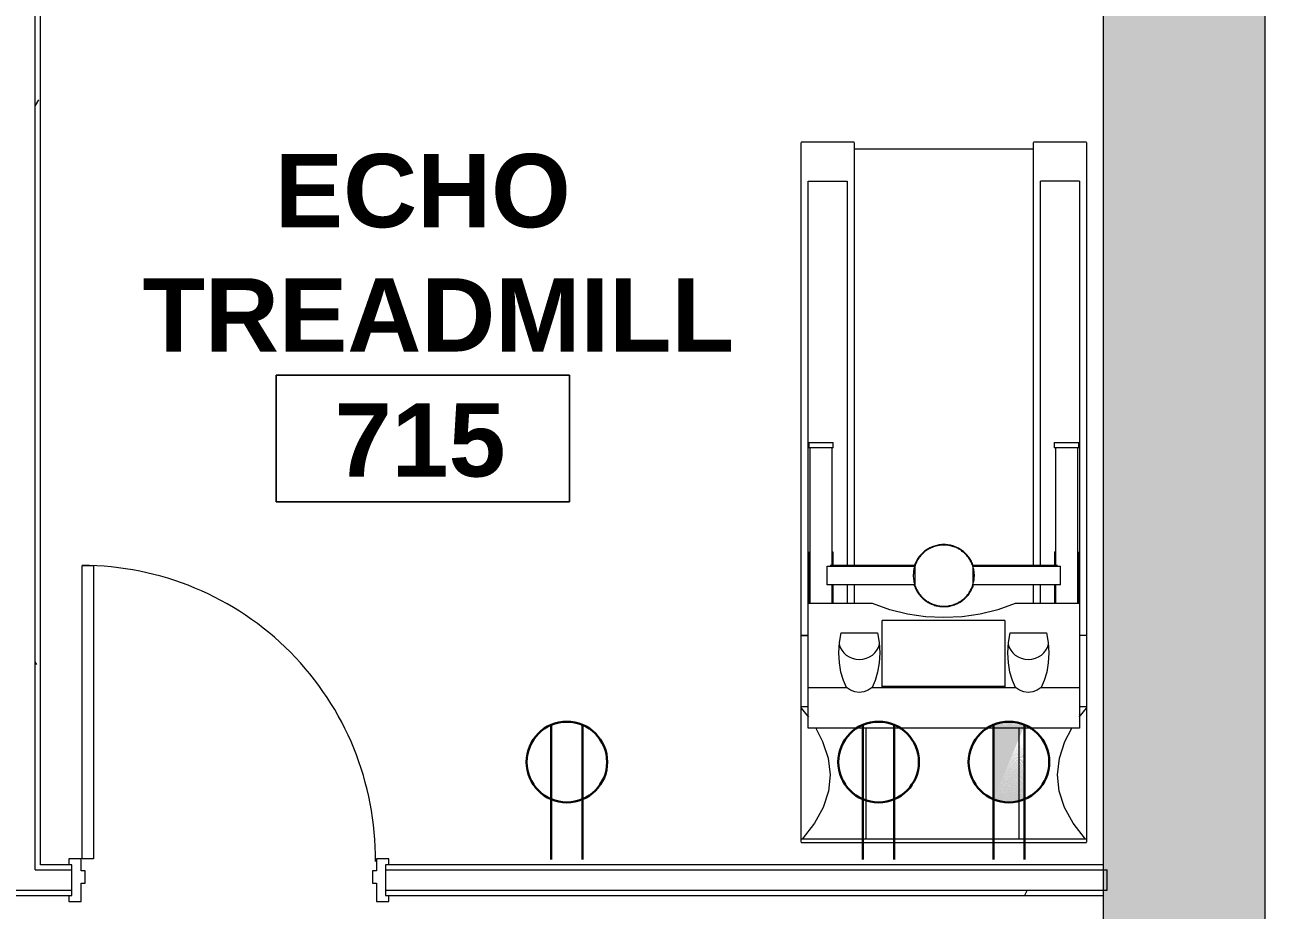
# Model space of a CAD drawing. Header units: inches. Extents: x 1076 to 2563, y 349 to 2134.
# Drawn here: x 2084.9 to 2237.1, y 1464.2 to 1572.9 of the extents above; entities that cross this region are included whole.
import ezdxf

# ---------------------------------------------------------------- set-up
doc = ezdxf.new("R2010")
doc.units = ezdxf.units.IN
doc.header["$MEASUREMENT"] = 0
for name, color, linetype, lineweight in [('A-ANNO-NOTE', 131, 'Continuous', 30), ('A-AREA-IDEN', 2, 'Continuous', 9), ('A-DOOR', 31, 'Continuous', 13), ('A-WALL', 113, 'Continuous', 13), ('A-WALL-PATT', 111, 'Continuous', 13), ('I-WALL', 2, 'Continuous', 13), ('Q-SPCQ', 91, 'Continuous', 9)]:
    doc.layers.add(name, color=color, linetype=linetype, lineweight=lineweight)
doc.styles.add('Swis721 Lt BT_B', font='', dxfattribs={"height": 9})
doc.styles.get('Swis721 Lt BT_B').set_extended_font_data('Swis721 Lt BT', bold=True)
pattern_1 = [(0, (0, 0), (30.72, 7.68), [1.267, -21.773, 1.267, -21.773, -122.88]), (0, (0, 0), (30.72, 7.68), [-46.08, 1.267, -44.813, 1.267, -21.773, -53.76]), (0, (0, 0), (30.72, 7.68), [-115.2, 1.267, -14.093, 1.267, -37.133]), (120, (11.52, 3.84), (-22.011075, 22.7643), [1.267, -21.773, 1.267, -21.773, -122.88]), (120, (11.52, 3.84), (-22.011075, 22.7643), [-46.08, 1.267, -44.813, 1.267, -21.773, -53.76]), (120, (11.52, 3.84), (-22.011075, 22.7643), [-115.2, 1.267, -14.093, 1.267, -37.133]), (240, (15.36, 19.2), (-8.708925, -30.4443), [1.267, -21.773, 1.267, -21.773, -122.88]), (240, (15.36, 19.2), (-8.708925, -30.4443), [-46.08, 1.267, -44.813, 1.267, -21.773, -53.76]), (240, (15.36, 19.2), (-8.708925, -30.4443), [-115.2, 1.267, -14.093, 1.267, -37.133])]

# ---------------------------------------------------------------- blocks, each defined once
blk = doc.blocks.new('Door - Single - Solid Door-7669387-Level XX  POWER _ SIGNAL')
at = {"layer": 'A-DOOR'}
for p, q in [((-14.01, 38.71), (-12.63, 38.71)), ((-14.01, 2.71), (-14.01, 38.71)), ((-12.63, 38.71), (-12.63, 2.71)), ((-12.63, 2.71), (-14.01, 2.71))]:
    blk.add_line(p, q, dxfattribs=at)
at = {"layer": 'A-DOOR', "lineweight": 9}
for p, q in [((-15.63, 2.71), (-15.63, 1.96)), ((-14.13, 2.71), (-15.63, 2.71)), ((-14.13, 1.21), (-14.13, 2.71)), ((23.62, 2.71), (22.12, 2.71)), ((22.12, 2.71), (22.12, 1.21)), ((23.62, 1.96), (23.62, 2.71)), ((-13.63, 1.21), (-14.13, 1.21)), ((-13.63, -0.29), (-13.63, 1.21)), ((22.12, 1.21), (21.62, 1.21)), ((21.62, 1.21), (21.62, -0.29)), ((-14.13, -2.54), (-14.13, -0.29)), ((-14.13, -0.29), (-13.63, -0.29)), ((21.62, -0.29), (22.12, -0.29)), ((22.12, -0.29), (22.12, -2.54)), ((-15.63, -1.79), (-15.63, -2.54)), ((-15.63, -2.54), (-14.13, -2.54)), ((22.12, -2.54), (23.62, -2.54)), ((23.62, -2.54), (23.62, -1.79))]:
    blk.add_line(p, q, dxfattribs=at)
blk.add_arc((-14.01, 2.71), 36, 359.5, 90, dxfattribs=at)
blk = doc.blocks.new('Treadmill_4768 - Treadmill_4768-V46-Level XX  POWER _ SIGNAL')
at = {"layer": 'Q-SPCQ'}
for p, q in [((-28.5, -0.07), (-35, -0.07)), ((-35, -1.07), (-35, -0.08)), ((-35, -60.58), (-35, -1.07)), ((-28.5, -0.08), (-28.5, -1.07)), ((-6.5, -0.9), (-28.5, -0.9)), ((-28.5, -1.07), (-28.5, -51.95)), ((0, -0.07), (-6.5, -0.07)), ((-6.5, -1.07), (-6.5, -0.08)), ((-6.5, -51.95), (-6.5, -1.07)), ((0, -0.08), (0, -1.07)), ((0, -1.07), (0, -60.58)), ((-34.15, -56.67), (-34.15, -4.83)), ((-34.15, -4.83), (-29.35, -4.83)), ((-29.35, -4.83), (-29.35, -51.95)), ((-5.65, -51.95), (-5.65, -4.83)), ((-0.85, -4.83), (-5.65, -4.83)), ((-0.85, -4.83), (-0.85, -56.67)), ((-34.06, -36.9), (-34.06, -37.58)), ((-34.06, -36.9), (-31.06, -36.9)), ((-31.06, -37.58), (-34.06, -37.58)), ((-33.93, -37.58), (-33.93, -56.67)), ((-31.2, -52.08), (-31.2, -37.58)), ((-31.06, -37.58), (-31.06, -36.9)), ((-3.94, -36.9), (-3.94, -37.58)), ((-3.94, -36.9), (-0.94, -36.9)), ((-0.94, -37.58), (-3.94, -37.58)), ((-3.8, -37.58), (-3.8, -52.08)), ((-1.07, -56.67), (-1.07, -37.58)), ((-0.94, -37.58), (-0.94, -36.9)), ((-34, -56.67), (-34, -50.33)), ((-34, -50.33), (-33.93, -50.33)), ((-31.2, -50.33), (-31.12, -50.33)), ((-31.12, -50.33), (-31.12, -51.95)), ((-3.88, -51.95), (-3.88, -50.33)), ((-3.8, -50.33), (-3.88, -50.33)), ((-1, -50.33), (-1.07, -50.33)), ((-1, -50.33), (-1, -56.67)), ((-31.82, -52.08), (-21.07, -52.08)), ((-31.82, -54.39), (-31.82, -52.08)), ((-31.46, -51.95), (-21.18, -51.95)), ((-21.18, -51.95), (-21.06, -51.95)), ((-21.18, -52.08), (-21.18, -51.95)), ((-21.07, -52.08), (-21.07, -54.39)), ((-13.94, -51.95), (-13.82, -51.95)), ((-13.93, -52.08), (-3.18, -52.08)), ((-13.93, -52.08), (-13.93, -54.39)), ((-13.82, -51.95), (-3.54, -51.95)), ((-13.82, -52.08), (-13.82, -51.95)), ((-3.18, -54.39), (-3.18, -52.08)), ((-21.07, -54.39), (-31.82, -54.39)), ((-31.2, -56.67), (-31.2, -54.39)), ((-31.12, -54.39), (-31.12, -56.67)), ((-29.35, -54.39), (-29.35, -56.67)), ((-28.5, -54.39), (-28.5, -56.67)), ((-3.18, -54.39), (-13.93, -54.39)), ((-6.5, -56.67), (-6.5, -54.39)), ((-5.65, -56.67), (-5.65, -54.39)), ((-3.88, -56.67), (-3.88, -54.39)), ((-3.8, -54.39), (-3.8, -56.67)), ((-34.15, -66.97), (-34.15, -56.67)), ((-26.25, -56.67), (-34.15, -56.67)), ((-0.85, -56.67), (-8.75, -56.67)), ((-0.85, -56.67), (-0.85, -66.97)), ((-25.05, -66.84), (-25.05, -58.76)), ((-10, -58.76), (-25.05, -58.76)), ((-10, -58.76), (-10, -66.84)), ((-35, -60.58), (-34.15, -60.58)), ((-35, -69.36), (-35, -60.58)), ((-34.15, -60.58), (-35, -60.58)), ((-30.1, -60.26), (-25.65, -60.26)), ((-9.35, -60.26), (-4.9, -60.26)), ((0, -60.58), (-0.85, -60.58)), ((0, -60.58), (-0.85, -60.58)), ((0, -60.58), (0, -69.36)), ((-34.15, -71.97), (-34.15, -66.97)), ((-34.15, -66.97), (-29.44, -66.97)), ((-26.3, -66.97), (-8.7, -66.97)), ((-25.05, -66.97), (-25.05, -66.84)), ((-10, -66.84), (-25.05, -66.84)), ((-25.05, -66.97), (-10, -66.97)), ((-10, -66.84), (-10, -66.97)), ((-5.56, -66.97), (-0.85, -66.97)), ((-0.85, -66.97), (-0.85, -71.97)), ((-35, -69.5), (-35, -69.36)), ((-34.15, -69.36), (-35, -69.36)), ((-35, -85.58), (-35, -69.5)), ((-35, -69.5), (-34.1, -70.63)), ((-0.9, -70.63), (0, -69.5)), ((0, -69.36), (-0.85, -69.36)), ((0, -69.36), (0, -69.5)), ((0, -69.5), (0, -85.58)), ((-0.85, -71.97), (-34.15, -71.97)), ((-27.03, -85.58), (-27.03, -71.97)), ((-8.28, -71.97), (-8.28, -85.58)), ((-35, -85.96), (-35, -85.58)), ((-34.89, -85.58), (-35, -85.58)), ((-35, -86), (0, -86)), ((-27.03, -85.58), (-34.89, -85.58)), ((-8.28, -85.58), (-27.03, -85.58)), ((-0.11, -85.58), (-8.28, -85.58)), ((0, -85.58), (-0.11, -85.58)), ((0, -85.58), (0, -85.96))]:
    blk.add_line(p, q, dxfattribs=at)
at = {"layer": 'Q-SPCQ', "flags": 128}
for points in [[(-13.75, -53.25), (-13.75, -53.1), (-13.76, -52.95), (-13.78, -52.8), (-13.8, -52.65), (-13.82, -52.5), (-13.86, -52.36), (-13.9, -52.21), (-13.94, -52.07), (-13.99, -51.93), (-14.05, -51.79), (-14.11, -51.65), (-14.17, -51.52), (-14.25, -51.39), (-14.32, -51.26), (-14.4, -51.13), (-14.49, -51.01), (-14.58, -50.89), (-14.68, -50.78), (-14.78, -50.67), (-14.89, -50.56), (-15, -50.46), (-15.11, -50.36), (-15.23, -50.27), (-15.35, -50.18), (-15.47, -50.09), (-15.6, -50.02), (-15.73, -49.94), (-15.87, -49.87), (-16, -49.81), (-16.14, -49.75), (-16.28, -49.7), (-16.42, -49.66), (-16.57, -49.62), (-16.72, -49.58), (-16.86, -49.55), (-17.01, -49.53), (-17.16, -49.52), (-17.31, -49.5), (-17.46, -49.5), (-17.61, -49.5), (-17.76, -49.51), (-17.91, -49.52), (-18.06, -49.54), (-18.21, -49.57), (-18.35, -49.6), (-18.5, -49.64), (-18.64, -49.68), (-18.78, -49.73), (-18.92, -49.78), (-19.06, -49.84), (-19.2, -49.91), (-19.33, -49.98), (-19.46, -50.05), (-19.58, -50.13), (-19.71, -50.22), (-19.83, -50.31), (-19.94, -50.4), (-20.05, -50.5), (-20.16, -50.61), (-20.27, -50.72), (-20.36, -50.83), (-20.46, -50.95), (-20.55, -51.07), (-20.63, -51.19), (-20.71, -51.32), (-20.79, -51.45), (-20.86, -51.58), (-20.92, -51.72), (-20.98, -51.85), (-21.03, -51.99), (-21.08, -52.14), (-21.12, -52.28), (-21.16, -52.43), (-21.19, -52.57), (-21.21, -52.72), (-21.23, -52.87), (-21.24, -53.02), (-21.25, -53.17), (-21.25, -53.25)], [(-13.88, -52.05), (-13.94, -51.91), (-13.99, -51.77), (-14.05, -51.63), (-14.12, -51.49), (-14.19, -51.36), (-14.27, -51.23), (-14.36, -51.1), (-14.44, -50.98), (-14.54, -50.85), (-14.64, -50.74), (-14.74, -50.63), (-14.85, -50.52), (-14.96, -50.41), (-15.07, -50.31), (-15.19, -50.22), (-15.32, -50.13), (-15.44, -50.04), (-15.57, -49.97), (-15.7, -49.89), (-15.84, -49.82), (-15.98, -49.76), (-16.12, -49.7), (-16.26, -49.65), (-16.41, -49.6), (-16.55, -49.56), (-16.7, -49.53), (-16.85, -49.5), (-17, -49.47), (-17.15, -49.46), (-17.31, -49.45), (-17.46, -49.44), (-17.61, -49.44), (-17.76, -49.45), (-17.92, -49.46), (-18.07, -49.48), (-18.22, -49.51), (-18.37, -49.54), (-18.51, -49.58), (-18.66, -49.62), (-18.8, -49.67), (-18.95, -49.73), (-19.09, -49.79), (-19.22, -49.85), (-19.36, -49.92), (-19.49, -50), (-19.62, -50.08), (-19.74, -50.17), (-19.86, -50.26), (-19.98, -50.36), (-20.09, -50.46), (-20.2, -50.57), (-20.31, -50.68), (-20.41, -50.79), (-20.51, -50.91), (-20.6, -51.03), (-20.68, -51.16), (-20.76, -51.29), (-20.84, -51.42), (-20.91, -51.55), (-20.98, -51.69), (-21.04, -51.83), (-21.09, -51.97), (-21.12, -52.08)], [(-21.25, -53.25), (-21.25, -53.4), (-21.24, -53.55), (-21.22, -53.7), (-21.2, -53.85), (-21.18, -54), (-21.14, -54.14), (-21.1, -54.29), (-21.06, -54.43), (-21.01, -54.57), (-20.95, -54.71), (-20.89, -54.85), (-20.83, -54.98), (-20.75, -55.11), (-20.68, -55.24), (-20.6, -55.37), (-20.51, -55.49), (-20.42, -55.61), (-20.32, -55.72), (-20.22, -55.83), (-20.11, -55.94), (-20, -56.04), (-19.89, -56.14), (-19.77, -56.23), (-19.65, -56.32), (-19.53, -56.41), (-19.4, -56.48), (-19.27, -56.56), (-19.13, -56.63), (-19, -56.69), (-18.86, -56.75), (-18.72, -56.8), (-18.58, -56.84), (-18.43, -56.88), (-18.28, -56.92), (-18.14, -56.95), (-17.99, -56.97), (-17.84, -56.98), (-17.69, -57), (-17.54, -57), (-17.39, -57), (-17.24, -56.99), (-17.09, -56.98), (-16.94, -56.96), (-16.79, -56.93), (-16.65, -56.9), (-16.5, -56.86), (-16.36, -56.82), (-16.22, -56.77), (-16.08, -56.72), (-15.94, -56.66), (-15.8, -56.59), (-15.67, -56.52), (-15.54, -56.45), (-15.42, -56.37), (-15.29, -56.28), (-15.17, -56.19), (-15.06, -56.1), (-14.95, -56), (-14.84, -55.89), (-14.73, -55.78), (-14.64, -55.67), (-14.54, -55.55), (-14.45, -55.43), (-14.37, -55.31), (-14.29, -55.18), (-14.21, -55.05), (-14.14, -54.92), (-14.08, -54.78), (-14.02, -54.65), (-13.97, -54.51), (-13.92, -54.36), (-13.88, -54.22), (-13.84, -54.07), (-13.81, -53.93), (-13.79, -53.78), (-13.77, -53.63), (-13.76, -53.48), (-13.75, -53.33), (-13.75, -53.25)], [(-21.13, -54.39), (-21.12, -54.45), (-21.06, -54.59), (-21.01, -54.73), (-20.95, -54.87), (-20.88, -55.01), (-20.81, -55.14), (-20.73, -55.27), (-20.64, -55.4), (-20.56, -55.52), (-20.46, -55.65), (-20.36, -55.76), (-20.26, -55.87), (-20.15, -55.98), (-20.04, -56.09), (-19.93, -56.19), (-19.81, -56.28), (-19.68, -56.37), (-19.56, -56.46), (-19.43, -56.53), (-19.3, -56.61), (-19.16, -56.68), (-19.02, -56.74), (-18.88, -56.8), (-18.74, -56.85), (-18.59, -56.9), (-18.45, -56.94), (-18.3, -56.97), (-18.15, -57), (-18, -57.03), (-17.85, -57.04), (-17.69, -57.05), (-17.54, -57.06), (-17.39, -57.06), (-17.24, -57.05), (-17.08, -57.04), (-16.93, -57.02), (-16.78, -56.99), (-16.63, -56.96), (-16.49, -56.92), (-16.34, -56.88), (-16.2, -56.83), (-16.05, -56.77), (-15.91, -56.71), (-15.78, -56.65), (-15.64, -56.58), (-15.51, -56.5), (-15.38, -56.42), (-15.26, -56.33), (-15.14, -56.24), (-15.02, -56.14), (-14.91, -56.04), (-14.8, -55.93), (-14.69, -55.82), (-14.59, -55.71), (-14.49, -55.59), (-14.4, -55.47), (-14.32, -55.34), (-14.24, -55.21), (-14.16, -55.08), (-14.09, -54.95), (-14.02, -54.81), (-13.96, -54.67), (-13.91, -54.53), (-13.87, -54.39)], [(-17.5, -58.37), (-19.74, -58.29), (-21.96, -57.97), (-24.14, -57.43), (-26.25, -56.67)], [(-8.75, -56.67), (-10.86, -57.43), (-13.04, -57.97), (-15.26, -58.29), (-17.5, -58.37)], [(-30.37, -62.74), (-30.3, -61.46), (-30.1, -60.26)], [(-25.65, -60.26), (-25.44, -61.46), (-25.37, -62.74)], [(-9.63, -62.74), (-9.56, -61.46), (-9.35, -60.26)], [(-4.9, -60.26), (-4.7, -61.46), (-4.63, -62.74)], [(-29.44, -66.97), (-29.83, -66.11), (-30.13, -65.08), (-30.31, -63.94), (-30.37, -62.74)], [(-25.37, -62.74), (-25.43, -63.94), (-25.62, -65.08), (-25.91, -66.11), (-26.3, -66.97)], [(-8.7, -66.97), (-9.09, -66.11), (-9.38, -65.08), (-9.57, -63.94), (-9.63, -62.74)], [(-4.63, -62.74), (-4.69, -63.94), (-4.87, -65.08), (-5.17, -66.11), (-5.56, -66.97)], [(-26.3, -66.97), (-26.78, -67.3), (-27.31, -67.51), (-27.87, -67.58), (-28.43, -67.51), (-28.96, -67.3), (-29.44, -66.97)], [(-5.56, -66.97), (-6.04, -67.3), (-6.57, -67.51), (-7.13, -67.58), (-7.69, -67.51), (-8.22, -67.3), (-8.7, -66.97)], [(-33.2, -71.97), (-32.37, -73.59), (-31.7, -75.64), (-31.46, -77.68), (-31.67, -79.7), (-32.31, -81.69), (-33.39, -83.65), (-34.89, -85.58)], [(-0.11, -85.58), (-1.61, -83.65), (-2.69, -81.69), (-3.33, -79.7), (-3.54, -77.68), (-3.3, -75.64), (-2.63, -73.59), (-1.8, -71.97)]]:
    blk.add_lwpolyline(points, dxfattribs=at)
at = {"layer": 'Q-SPCQ'}
for start, end in [(116.2265, 121.6794), (98.2567, 101.7829), (78.2375, 81.2317), (58.1601, 62.3293), (137.9794, 140), (39.1904, 40), (157.0645, 162.4878), (19.1808, 22.3025), (199.1808, 202.3025), (337.0645, 342.6405), (219.1904, 220), (317.9794, 320), (238.1601, 242.3293), (258.2375, 261.2317), (278.2567, 281.7829), (296.2265, 301.6794)]:
    blk.add_arc((-17.5, -53.25), 3.75, start, end, dxfattribs=at)
for centre in [(-27.87, -61.28), (-7.13, -61.28)]:
    blk.add_ellipse(centre, major_axis=(2.5, 0), ratio=0.898794, start_param=3.319967, end_param=6.10481, dxfattribs=at)
blk = doc.blocks.new('Room Tag - Room Name and Number-3379422-Level XX  POWER _ SIGNAL')
at = {"layer": 'A-AREA-IDEN'}
for p, q in [((-0.1881, -0.1636), (-0.1881, -0.0018)), ((-0.1881, -0.0018), (0.1869, -0.0018)), ((0.1869, -0.0018), (-0.1881, -0.0018)), ((-0.1881, -0.0018), (-0.1881, -0.1636)), ((0.1869, -0.0018), (0.1869, -0.1636)), ((0.1869, -0.1636), (0.1869, -0.0018)), ((0.1869, -0.1636), (-0.1881, -0.1636)), ((-0.1881, -0.1636), (0.1869, -0.1636))]:
    blk.add_line(p, q, dxfattribs=at)

msp = doc.modelspace()

# ---------------------------------------------------------------- hatches: boundary and pattern name
at = {"layer": 'A-ANNO-NOTE', "lineweight": 9}
for points in [[(2203.72, 1486.93), (2207.18, 1487.07), (2204.56, 1487.23)], [(2207.18, 1487.07), (2205.04, 1487.32), (2204.56, 1487.23)], [(2207.18, 1487.07), (2205.44, 1487.35), (2205.04, 1487.32)], [(2207.18, 1487.07), (2206.23, 1487.31), (2205.44, 1487.35)], [(2207.18, 1487.07), (2207, 1487.13), (2206.23, 1487.31)], [(2207.55, 1486.91), (2207.28, 1487.03), (2203.72, 1486.93)], [(2203.72, 1477.84), (2207.55, 1486.91), (2203.72, 1486.93), (2203.72, 1484.65)], [(2203.81, 1477.81), (2206.59, 1484.65), (2203.72, 1477.84)], [(2203.9, 1477.77), (2206.62, 1484.65), (2203.81, 1477.81)], [(2203.99, 1477.74), (2206.65, 1484.65), (2203.9, 1477.77)], [(2204.09, 1477.71), (2206.67, 1484.65), (2203.99, 1477.74)], [(2204.18, 1477.68), (2206.7, 1484.65), (2204.09, 1477.71)], [(2204.27, 1477.65), (2206.72, 1484.65), (2204.18, 1477.68)], [(2204.37, 1477.62), (2206.75, 1484.65), (2204.27, 1477.65)], [(2204.46, 1477.6), (2206.78, 1484.65), (2204.37, 1477.62)], [(2204.56, 1477.58), (2206.8, 1484.65), (2204.46, 1477.6)], [(2204.66, 1477.56), (2206.83, 1484.65), (2204.56, 1477.58)], [(2204.75, 1477.54), (2206.85, 1484.65), (2204.66, 1477.56)], [(2204.85, 1477.52), (2206.87, 1484.65), (2204.75, 1477.54)], [(2204.95, 1477.51), (2206.9, 1484.65), (2204.85, 1477.52)], [(2205.04, 1477.49), (2206.92, 1484.65), (2204.95, 1477.51)], [(2205.14, 1477.48), (2206.95, 1484.65), (2205.04, 1477.49)], [(2205.24, 1477.47), (2206.97, 1484.65), (2205.14, 1477.48)], [(2205.34, 1477.47), (2207, 1484.65), (2205.24, 1477.47)], [(2205.44, 1477.46), (2207.02, 1484.65), (2205.34, 1477.47)], [(2205.53, 1477.46), (2207.04, 1484.65), (2205.44, 1477.46)], [(2205.63, 1477.46), (2207.07, 1484.65), (2205.53, 1477.46)], [(2205.63, 1477.46), (2205.73, 1477.46), (2207.09, 1484.65)], [(2205.73, 1477.46), (2205.83, 1477.46), (2207.11, 1484.65)], [(2205.83, 1477.46), (2205.93, 1477.47), (2207.14, 1484.65)], [(2205.93, 1477.47), (2206.03, 1477.47), (2207.16, 1484.65)], [(2206.03, 1477.47), (2206.12, 1477.48), (2207.18, 1484.65)], [(2206.12, 1477.48), (2206.22, 1477.49), (2207.21, 1484.65)], [(2206.22, 1477.49), (2206.32, 1477.51), (2207.23, 1484.65)], [(2206.32, 1477.51), (2206.42, 1477.52), (2207.25, 1484.65)], [(2206.42, 1477.52), (2206.51, 1477.54), (2207.28, 1484.65)], [(2206.51, 1477.54), (2206.61, 1477.56), (2207.3, 1484.65)], [(2206.61, 1477.56), (2206.71, 1477.58), (2207.32, 1484.65)], [(2206.71, 1477.58), (2206.8, 1477.6), (2207.35, 1484.65)], [(2206.8, 1477.6), (2206.9, 1477.62), (2207.37, 1484.65)], [(2206.9, 1477.62), (2206.99, 1477.65), (2207.39, 1484.65)], [(2206.99, 1477.65), (2207.09, 1477.68), (2207.41, 1484.65)], [(2207.09, 1477.68), (2207.18, 1477.71), (2207.44, 1484.65)], [(2207.18, 1477.71), (2207.27, 1477.74), (2207.46, 1484.65)], [(2207.27, 1477.74), (2207.37, 1477.77), (2207.48, 1484.65)], [(2207.37, 1477.77), (2207.46, 1477.81), (2207.5, 1484.65)], [(2207.46, 1477.81), (2207.55, 1477.84), (2207.53, 1484.65)]]:
    msp.add_hatch(color=256, dxfattribs=at).paths.add_polyline_path(points, flags=0)
at = {"layer": 'A-WALL-PATT', "lineweight": 9}
msp.add_hatch(color=7, dxfattribs=at).paths.add_polyline_path([(2237.08, 1082.48), (2237.08, 2095.92), (2217.2, 2095.92), (2217.2, 1082.48), (2227.94, 1082.48)], flags=0)
h = msp.add_hatch(dxfattribs=at)
h.set_pattern_fill('FP_1', color=256, style=0, pattern_type=2)
h.set_pattern_definition(pattern_1)
h.paths.add_polyline_path([(2086.14, 1469.17), (2086.77, 1469.17), (2086.77, 1611.54), (2086.14, 1611.54), (2086.14, 1469.72)], flags=0)
h = msp.add_hatch(dxfattribs=at)
h.set_pattern_fill('FP_1', color=256, style=0, pattern_type=2)
h.set_pattern_definition(pattern_1)
h.paths.add_polyline_path([(2217.2, 1466.04), (2217.2, 1466.67), (2129.14, 1466.67), (2129.14, 1466.04), (2203.44, 1466.04)], flags=0)
h.paths.add_polyline_path([(2083.64, 1466.04), (2090.64, 1466.04), (2090.64, 1466.67), (2083.64, 1466.67)], flags=0)

# ---------------------------------------------------------------- linework, layer by layer
at = {"layer": 'A-ANNO-NOTE'}
for p, q in [((2149.47, 1470.45), (2149.47, 1486.97)), ((2149.47, 1470.45), (2149.47, 1486.97)), ((2153.3, 1470.45), (2153.3, 1486.97)), ((2187.72, 1470.45), (2187.72, 1486.97)), ((2187.72, 1470.45), (2187.72, 1486.97)), ((2191.55, 1470.45), (2191.55, 1486.97)), ((2203.72, 1470.45), (2203.72, 1486.97)), ((2203.72, 1470.45), (2203.72, 1486.97)), ((2207.55, 1470.45), (2207.55, 1486.97))]:
    msp.add_line(p, q, dxfattribs=at)
at = {"layer": 'A-ANNO-NOTE', "lineweight": 9}
for p, q in [((2203.72, 1486.93), (2203.72, 1477.84)), ((2207.55, 1477.84), (2207.55, 1486.91))]:
    msp.add_line(p, q, dxfattribs=at)
at = {"layer": 'A-ANNO-NOTE'}
for centre in [(2151.38, 1482.41), (2189.63, 1482.41), (2205.63, 1482.41)]:
    msp.add_circle(centre, 4.95, dxfattribs=at)
at = {"layer": 'A-ANNO-NOTE', "lineweight": 9}
for centre, radius, start, end in [((2205.61, 1482.85), 4.5, 64.5156, 114.9234), ((2205.63, 1482.41), 4.95, 247.2244, 292.7756)]:
    msp.add_arc(centre, radius, start, end, dxfattribs=at)
at = {"layer": 'A-WALL', "color": 8, "lineweight": 20}
for p, q in [((2237.08, 1103), (2237.08, 2095.92)), ((2217.2, 1586.92), (2217.2, 1469.79)), ((2217.2, 1469.17), (2217.2, 1466.67)), ((2217.2, 1466.04), (2217.2, 1442))]:
    msp.add_line(p, q, dxfattribs=at)
at = {"layer": 'A-WALL'}
for p, q in [((2086.14, 1469.17), (2086.14, 1612.17)), ((2086.14, 1469.17), (2090.64, 1469.17)), ((2129.14, 1469.17), (2217.7, 1469.17)), ((2080.14, 1466.67), (2090.64, 1466.67)), ((2129.14, 1466.67), (2217.7, 1466.67))]:
    msp.add_line(p, q, dxfattribs=at)
at = {"layer": 'A-WALL', "color": 55}
for p, q in [((2217.2, 1469.79), (2217.2, 1469.17)), ((2217.2, 1466.67), (2217.2, 1466.04))]:
    msp.add_line(p, q, dxfattribs=at)
at = {"layer": 'I-WALL'}
for p, q in [((2086.77, 1469.79), (2086.77, 1611.54)), ((2090.64, 1469.79), (2086.77, 1469.79)), ((2090.64, 1466.04), (2090.64, 1469.79)), ((2217.2, 1469.79), (2129.14, 1469.79)), ((2129.14, 1469.79), (2129.14, 1466.04)), ((2080.14, 1466.04), (2090.64, 1466.04)), ((2129.14, 1466.04), (2217.2, 1466.04))]:
    msp.add_line(p, q, dxfattribs=at)
at = {"layer": 'I-WALL', "lineweight": 9}
msp.add_line((2217.7, 1466.67), (2217.7, 1469.17), dxfattribs=at)

# ---------------------------------------------------------------- block references
at = {"layer": 'A-AREA-IDEN', "xscale": 95.99999999999994, "yscale": 95.99999999999994, "zscale": 95.99999999999994}
msp.add_blockref('Room Tag - Room Name and Number-3379422-Level XX  POWER _ SIGNAL', (2133.78, 1530.05), dxfattribs=at)
at = {"layer": 'A-DOOR'}
msp.add_blockref('Door - Single - Solid Door-7669387-Level XX  POWER _ SIGNAL', (2105.9, 1467.83), dxfattribs=at)
at = {"layer": 'Q-SPCQ'}
msp.add_blockref('Treadmill_4768 - Treadmill_4768-V46-Level XX  POWER _ SIGNAL', (2215.14, 1558.54), dxfattribs=at)

# ---------------------------------------------------------------- texts
at = {"layer": 'A-AREA-IDEN', "char_height": 9, "attachment_point": 1, "style": 'Swis721 Lt BT_B'}
for s, insert, width in [('ECHO', (2115.54, 1557.04), 43.935), ('TREADMILL', (2099.29, 1541.79), 83.325), ('715', (2122.89, 1526.45), 25.452)]:
    msp.add_mtext(s, dxfattribs=dict(at, insert=insert, width=width))

doc.saveas('drawing.dxf')
